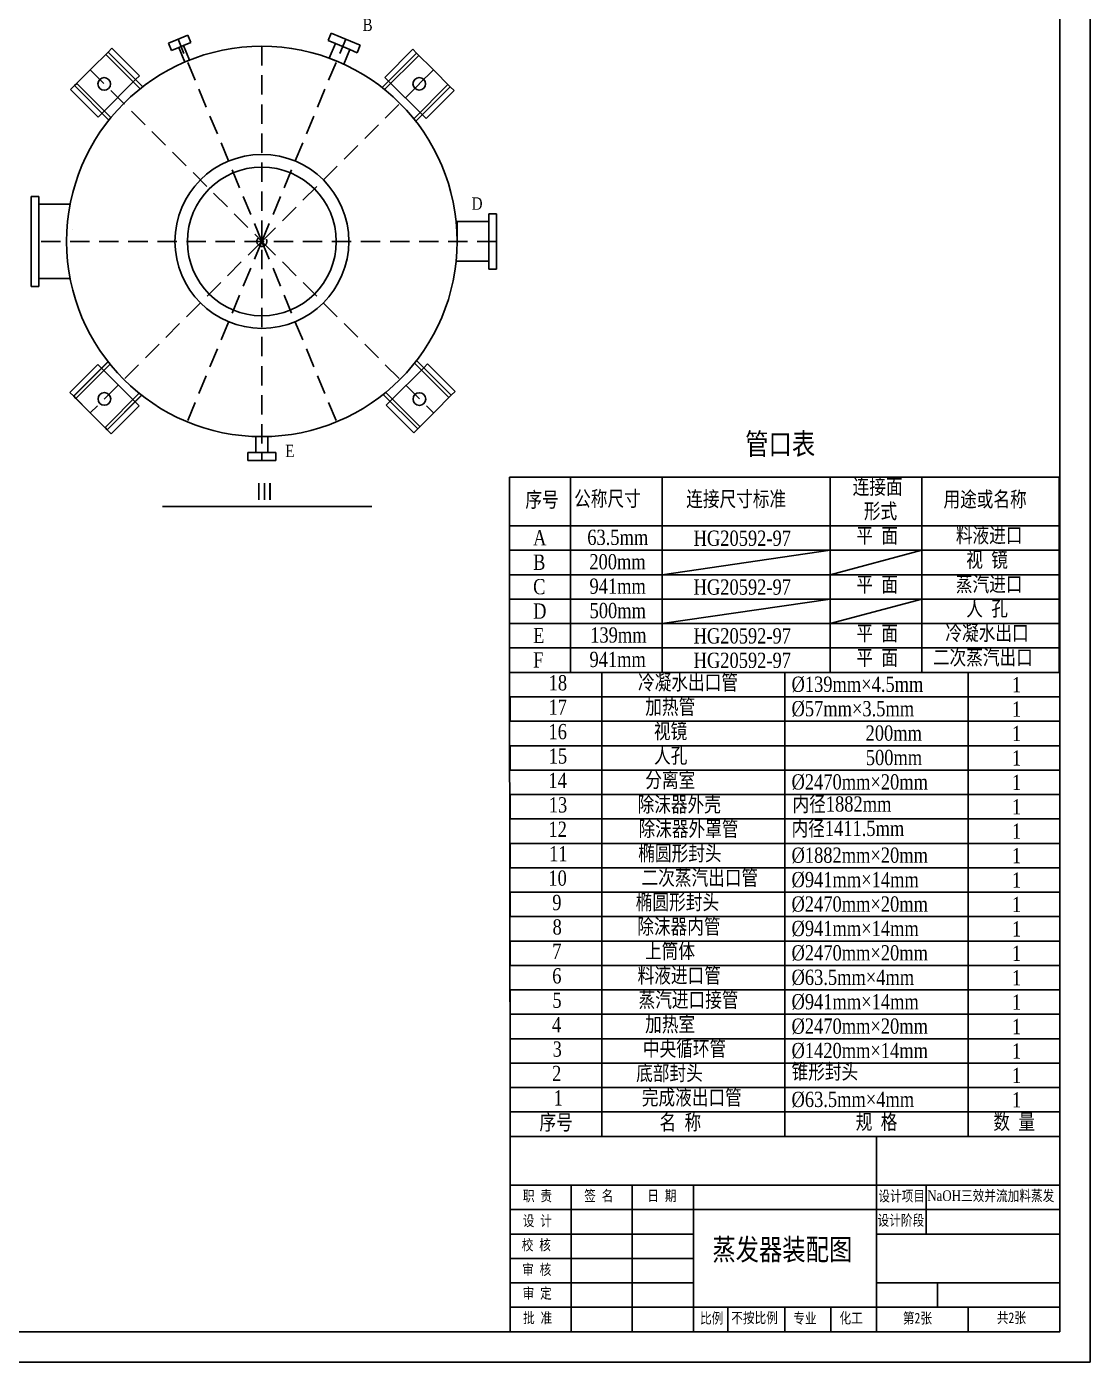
# Model space of a CAD drawing. Header units: millimetres. Extents: x 8937 to 9566, y 3337 to 4198.
# Drawn here: x 9217.5 to 9565.9, y 3336.5 to 3774.1 of the extents above; entities that cross this region are included whole.
import ezdxf

# ---------------------------------------------------------------- set-up
doc = ezdxf.new("R2010")
doc.units = ezdxf.units.MM
doc.linetypes.add('DASHED2', pattern=[9.525, 6.35, -3.175])
doc.styles.get("Standard").update_dxf_attribs({"font": ''})
doc.styles.get('Standard').set_extended_font_data('SimSun')

msp = doc.modelspace()

# ---------------------------------------------------------------- linework, layer by layer
at = {"lineweight": -3}
for p, q in [((9565.862, 4197.543), (9565.862, 3346.543)), ((9244.117, 3765.763), (9243.385, 3765.03)), ((9243.385, 3765.03), (9254.659, 3753.757)), ((9345.927, 3764.673), (9334.723, 3753.475)), ((9345.195, 3765.405), (9345.927, 3764.673)), ((9238.285, 3759.931), (9240.843, 3757.362)), ((9350.687, 3759.913), (9346.081, 3755.365)), ((9233.132, 3754.777), (9233.864, 3755.51)), ((9233.864, 3755.51), (9245.07, 3744.304)), ((9240.843, 3757.362), (9241.943, 3756.265)), ((9344.247, 3743.952), (9355.448, 3755.152)), ((9356.18, 3754.42), (9355.448, 3755.152)), ((9356.18, 3754.42), (9355.448, 3755.152)), ((9233.62, 3652.286), (9244.81, 3663.497)), ((9355.805, 3652.61), (9344.532, 3663.884)), ((9254.34, 3653.98), (9243.147, 3642.772)), ((9346.285, 3643.09), (9335.079, 3654.296)), ((9232.887, 3653.017), (9233.62, 3652.286)), ((9356.537, 3653.343), (9355.805, 3652.61)), ((9243.88, 3642.04), (9243.147, 3642.772)), ((9243.88, 3642.04), (9243.147, 3642.772)), ((9375.66, 3618.547), (9375.66, 3626.547)), ((9375.66, 3626.547), (9555.66, 3626.547)), ((9395.66, 3618.547), (9395.66, 3626.547)), ((9425.66, 3617.992), (9425.66, 3626.547)), ((9480.66, 3618.547), (9480.66, 3626.547)), ((9510.66, 3618.547), (9510.66, 3626.547)), ((9555.66, 3626.547), (9555.66, 3618.547)), ((9395.66, 3618.547), (9395.66, 3562.547)), ((9425.66, 3562.547), (9425.66, 3618.547)), ((9480.66, 3618.547), (9480.66, 3562.547)), ((9510.66, 3562.547), (9510.66, 3618.547)), ((9375.66, 3610.547), (9555.66, 3610.547)), ((9555.66, 3602.547), (9375.66, 3602.547)), ((9425.66, 3594.547), (9480.66, 3602.547)), ((9480.66, 3594.547), (9510.66, 3602.547)), ((9375.66, 3594.547), (9555.66, 3594.547)), ((9555.66, 3586.547), (9375.66, 3586.547)), ((9425.66, 3578.547), (9480.66, 3586.547)), ((9480.66, 3578.547), (9510.66, 3586.547)), ((9375.66, 3578.547), (9555.66, 3578.547)), ((9555.66, 3570.547), (9375.66, 3570.547)), ((9395.66, 3562.547), (9425.66, 3562.547)), ((9375.859, 3418.547), (9555.859, 3418.547)), ((9375.859, 3410.547), (9375.859, 3418.547)), ((9405.859, 3418.547), (9405.859, 3410.547)), ((9495.859, 3418.547), (9465.859, 3418.547)), ((9465.859, 3418.547), (9465.859, 3410.547)), ((9525.859, 3418.547), (9495.859, 3418.547)), ((9530.859, 3418.547), (9510.859, 3418.547)), ((9525.859, 3418.547), (9525.859, 3410.547)), ((9375.859, 3410.547), (9405.859, 3410.547)), ((9375.859, 3410.547), (9555.859, 3410.547)), ((9465.859, 3410.547), (9375.859, 3410.547)), ((9495.859, 3410.547), (9495.859, 3346.547)), ((9555.859, 3410.547), (9495.859, 3410.547)), ((9375.859, 3394.547), (9555.859, 3394.547)), ((9375.859, 3386.547), (9375.859, 3394.547)), ((9375.859, 3394.547), (9435.859, 3394.547)), ((9395.859, 3346.547), (9395.859, 3394.547)), ((9395.859, 3394.547), (9395.859, 3346.547)), ((9435.859, 3394.547), (9415.859, 3394.547)), ((9415.859, 3394.547), (9415.859, 3346.547)), ((9435.859, 3394.547), (9435.859, 3346.547)), ((9435.859, 3378.547), (9435.859, 3394.547)), ((9512.124, 3394.547), (9512.124, 3378.547)), ((9555.859, 3394.547), (9515.859, 3394.547)), ((9555.859, 3386.547), (9375.859, 3386.547)), ((9495.859, 3378.547), (9495.859, 3386.547)), ((9495.859, 3386.547), (9555.859, 3386.547)), ((9375.859, 3370.547), (9375.859, 3378.547)), ((9375.859, 3378.547), (9435.859, 3378.547)), ((9555.859, 3378.547), (9495.859, 3378.547)), ((9515.859, 3378.547), (9555.859, 3378.547)), ((9435.859, 3370.547), (9375.859, 3370.547)), ((9435.859, 3362.547), (9435.859, 3370.547)), ((9375.859, 3354.547), (9375.859, 3362.547)), ((9375.859, 3362.547), (9435.859, 3362.547)), ((9495.859, 3346.547), (9495.859, 3362.547)), ((9495.859, 3362.547), (9555.859, 3362.547)), ((9515.859, 3354.547), (9515.859, 3362.547)), ((9555.859, 3354.547), (9375.859, 3354.547)), ((9435.859, 3346.547), (9435.859, 3354.547)), ((9435.859, 3354.547), (9555.859, 3354.547)), ((9447.137, 3346.547), (9447.137, 3354.547)), ((9450.859, 3354.547), (9465.859, 3354.547)), ((9465.859, 3354.547), (9465.859, 3346.547)), ((9480.859, 3346.547), (9480.859, 3354.547)), ((9525.859, 3354.547), (9510.859, 3354.547)), ((9510.859, 3354.547), (9515.859, 3354.547)), ((9525.859, 3346.547), (9525.859, 3354.547)), ((9565.862, 3346.543), (9565.862, 3336.543)), ((9565.862, 3336.543), (8961.862, 3336.543))]:
    msp.add_line(p, q, dxfattribs=at)
at = {"lineweight": 30}
for p, q in [((9555.862, 4187.543), (9555.862, 3346.543)), ((9316.187, 3769.593), (9317.178, 3771.985)), ((9317.178, 3771.985), (9326.747, 3768.022)), ((9266.315, 3769.691), (9263.923, 3768.7)), ((9263.923, 3768.7), (9264.914, 3766.308)), ((9264.914, 3766.308), (9267.306, 3767.299)), ((9270.219, 3771.308), (9266.315, 3769.691)), ((9267.311, 3767.301), (9267.306, 3767.299)), ((9267.306, 3767.299), (9269.29, 3762.51)), ((9268.818, 3767.925), (9267.311, 3767.301)), ((9268.818, 3767.925), (9271.21, 3768.916)), ((9270.799, 3763.141), (9268.818, 3767.925)), ((9271.21, 3768.916), (9270.219, 3771.308)), ((9318.579, 3768.602), (9316.187, 3769.593)), ((9316.598, 3763.818), (9318.579, 3768.602)), ((9318.579, 3768.602), (9323.364, 3766.62)), ((9326.747, 3768.022), (9325.7, 3765.495)), ((9238.625, 3760.27), (9244.117, 3765.763)), ((9244.117, 3765.763), (9245.399, 3767.044)), ((9244.117, 3765.763), (9255.401, 3754.479)), ((9245.399, 3767.044), (9254.411, 3758.015)), ((9270.041, 3762.827), (9270.799, 3763.141)), ((9318.99, 3762.827), (9316.598, 3763.818)), ((9323.364, 3766.62), (9321.362, 3761.788)), ((9325.7, 3765.495), (9323.364, 3766.62)), ((9333.911, 3754.121), (9345.195, 3765.405)), ((9343.922, 3766.695), (9334.83, 3757.479)), ((9345.195, 3765.405), (9343.922, 3766.695)), ((9350.687, 3759.913), (9345.195, 3765.405)), ((9238.625, 3760.27), (9233.132, 3754.777)), ((9350.687, 3759.913), (9356.18, 3754.42)), ((9231.85, 3753.496), (9233.132, 3754.777)), ((9244.416, 3743.493), (9233.132, 3754.777)), ((9253.138, 3756.742), (9242.153, 3745.757)), ((9254.411, 3758.015), (9253.138, 3756.742)), ((9334.83, 3757.479), (9348.325, 3743.966)), ((9356.18, 3754.42), (9344.896, 3743.136)), ((9356.18, 3754.42), (9357.462, 3753.138)), ((9240.871, 3744.475), (9231.85, 3753.496)), ((9357.462, 3753.138), (9348.325, 3743.966)), ((9242.153, 3745.757), (9240.871, 3744.475)), ((9218.909, 3715.91), (9218.909, 3718.499)), ((9218.909, 3718.499), (9221.498, 3718.499)), ((9218.909, 3715.91), (9218.909, 3691.571)), ((9221.498, 3718.499), (9221.498, 3688.982)), ((9231.729, 3715.91), (9221.498, 3715.91)), ((9368.827, 3710.214), (9368.827, 3712.803)), ((9368.827, 3712.803), (9371.416, 3712.803)), ((9371.416, 3712.803), (9371.416, 3694.678)), ((9358.47, 3703.741), (9358.47, 3710.214)), ((9358.47, 3710.214), (9368.827, 3710.214)), ((9368.827, 3710.214), (9368.827, 3697.268)), ((9368.827, 3697.268), (9358.142, 3697.268)), ((9368.827, 3694.678), (9368.827, 3697.268)), ((9371.416, 3694.678), (9368.827, 3694.678)), ((9218.909, 3688.982), (9218.909, 3691.571)), ((9221.498, 3688.982), (9218.909, 3688.982)), ((9221.498, 3691.571), (9231.729, 3691.571)), ((9231.596, 3654.29), (9240.806, 3663.388)), ((9244.103, 3664.313), (9232.819, 3653.029)), ((9244.163, 3664.31), (9232.887, 3653.017)), ((9240.806, 3663.388), (9254.328, 3649.903)), ((9347.517, 3662.363), (9336.531, 3651.378)), ((9356.537, 3653.343), (9345.253, 3664.627)), ((9356.537, 3653.343), (9345.253, 3664.627)), ((9347.517, 3662.363), (9348.789, 3663.636)), ((9357.819, 3654.624), (9348.789, 3663.636)), ((9232.887, 3653.017), (9231.596, 3654.29)), ((9334.268, 3653.641), (9345.552, 3642.357)), ((9334.268, 3653.641), (9345.552, 3642.357)), ((9356.537, 3653.343), (9357.819, 3654.624)), ((9238.311, 3647.536), (9232.819, 3653.029)), ((9238.383, 3647.529), (9232.887, 3653.017)), ((9243.804, 3642.044), (9255.088, 3653.328)), ((9243.88, 3642.04), (9255.156, 3653.332)), ((9245.162, 3640.759), (9254.328, 3649.903)), ((9336.531, 3651.378), (9335.25, 3650.096)), ((9335.25, 3650.096), (9344.271, 3641.076)), ((9351.045, 3647.85), (9356.537, 3653.343)), ((9351.045, 3647.85), (9356.537, 3653.343)), ((9238.311, 3647.536), (9243.804, 3642.044)), ((9238.383, 3647.529), (9243.88, 3642.04)), ((9351.045, 3647.85), (9345.552, 3642.357)), ((9351.045, 3647.85), (9345.552, 3642.357)), ((9243.88, 3642.04), (9245.162, 3640.759)), ((9344.271, 3641.076), (9345.552, 3642.357)), ((9292.548, 3634.608), (9292.548, 3639.816)), ((9294.515, 3639.786), (9296.483, 3639.786)), ((9296.483, 3639.786), (9296.483, 3637.197)), ((9296.483, 3637.197), (9296.483, 3634.608)), ((9289.958, 3632.018), (9289.958, 3634.608)), ((9289.958, 3634.608), (9292.548, 3634.608)), ((9299.072, 3632.018), (9289.958, 3632.018)), ((9296.483, 3634.608), (9292.548, 3634.608)), ((9296.483, 3634.608), (9299.072, 3634.608)), ((9299.072, 3634.608), (9299.072, 3632.018)), ((9375.66, 3618.547), (9375.66, 3626.547)), ((9375.66, 3626.547), (9555.66, 3626.547)), ((9555.66, 3626.547), (9555.66, 3618.547)), ((9375.66, 3618.547), (9375.66, 3562.547)), ((9555.66, 3610.547), (9555.66, 3618.547)), ((9375.66, 3602.547), (9375.66, 3610.547)), ((9555.66, 3602.547), (9555.66, 3610.547)), ((9555.66, 3594.547), (9555.66, 3602.547)), ((9555.66, 3594.547), (9555.66, 3602.547)), ((9375.66, 3586.547), (9375.66, 3594.547)), ((9555.66, 3586.547), (9555.66, 3594.547)), ((9555.66, 3578.547), (9555.66, 3586.547)), ((9555.66, 3578.547), (9555.66, 3586.547)), ((9375.66, 3570.547), (9375.66, 3578.547)), ((9555.66, 3570.547), (9555.66, 3578.547)), ((9555.66, 3562.547), (9555.66, 3570.547)), ((9375.859, 3410.547), (9375.859, 3418.547)), ((9375.859, 3346.547), (9375.859, 3410.547)), ((9555.862, 3346.543), (8961.862, 3346.543))]:
    msp.add_line(p, q, dxfattribs=at)
at = {"color": 1, "linetype": 'DASHED2', "lineweight": -3}
for p, q in [((9294.515, 3703.741), (9267.068, 3770.003)), ((9294.515, 3703.741), (9321.962, 3770.003)), ((9294.515, 3767.695), (9294.515, 3632.018)), ((9238.285, 3759.931), (9294.515, 3703.741)), ((9294.515, 3703.741), (9350.687, 3759.913)), ((9371.416, 3703.741), (9218.909, 3703.741)), ((9294.515, 3703.741), (9238.311, 3647.536)), ((9294.515, 3703.741), (9270.041, 3644.654)), ((9294.515, 3703.741), (9350.745, 3647.551)), ((9294.515, 3703.741), (9318.99, 3644.654))]:
    msp.add_line(p, q, dxfattribs=at)
at = {"color": 3, "lineweight": -3}
for p, q in [((9232.347, 3707.515), (9232.347, 3707.515)), ((9261.993, 3616.913), (9330.565, 3616.913))]:
    msp.add_line(p, q, dxfattribs=at)
at = {"color": 0, "lineweight": -3}
for p, q in [((9555.862, 3562.547), (9375.66, 3562.547)), ((9405.859, 3562.547), (9405.859, 3418.547)), ((9465.859, 3418.547), (9465.859, 3562.547)), ((9525.859, 3418.547), (9525.859, 3562.547)), ((9555.862, 3554.547), (9555.862, 3562.547)), ((9375.886, 3546.547), (9375.886, 3554.547)), ((9375.886, 3554.547), (9555.862, 3554.547)), ((9555.862, 3546.547), (9375.886, 3546.547)), ((9555.862, 3538.547), (9555.862, 3546.547)), ((9375.859, 3530.547), (9375.859, 3538.547)), ((9375.859, 3538.547), (9555.862, 3538.547)), ((9555.862, 3530.547), (9375.859, 3530.547)), ((9555.862, 3522.547), (9555.862, 3530.547)), ((9375.859, 3514.547), (9375.859, 3522.547)), ((9375.859, 3522.547), (9555.862, 3522.547)), ((9555.862, 3514.547), (9375.859, 3514.547)), ((9555.862, 3506.547), (9555.862, 3514.547)), ((9375.859, 3498.547), (9375.859, 3506.547)), ((9375.859, 3506.547), (9555.862, 3506.547)), ((9555.862, 3498.547), (9375.859, 3498.547)), ((9555.862, 3490.547), (9555.862, 3498.547)), ((9375.859, 3482.547), (9375.859, 3490.547)), ((9375.859, 3490.547), (9555.862, 3490.547)), ((9547.862, 3482.547), (9375.859, 3482.547)), ((9555.862, 3482.547), (9547.862, 3482.547)), ((9555.862, 3474.547), (9555.862, 3482.547)), ((9375.859, 3466.547), (9375.859, 3474.547)), ((9375.859, 3474.547), (9555.862, 3474.547)), ((9555.862, 3466.547), (9375.859, 3466.547)), ((9555.862, 3458.547), (9555.862, 3466.547)), ((9375.859, 3450.547), (9375.859, 3458.547)), ((9375.859, 3458.547), (9555.862, 3458.547)), ((9555.862, 3450.547), (9375.859, 3450.547)), ((9555.862, 3442.547), (9555.862, 3450.547)), ((9375.859, 3434.547), (9375.859, 3442.547)), ((9375.859, 3442.547), (9555.862, 3442.547)), ((9555.862, 3434.547), (9375.859, 3434.547)), ((9555.862, 3426.547), (9555.862, 3434.547)), ((9375.859, 3418.547), (9375.859, 3426.547)), ((9375.859, 3426.547), (9555.862, 3426.547))]:
    msp.add_line(p, q, dxfattribs=at)
at = {"color": 0, "lineweight": 30}
for p, q in [((9375.859, 3418.547), (9375.66, 3562.547)), ((9375.66, 3562.547), (9555.862, 3562.547))]:
    msp.add_line(p, q, dxfattribs=at)
at = {"lineweight": 30}
for centre, radius in [((9294.515, 3703.741), 63.955), ((9242.861, 3755.353), 2.071), ((9346.081, 3755.365), 2.071), ((9294.515, 3703.741), 28.482), ((9294.515, 3703.741), 24.365), ((9242.928, 3652.138), 2.071), ((9346.127, 3652.087), 2.071)]:
    msp.add_circle(centre, radius, dxfattribs=at)
at = {"linetype": 'DASHED2', "lineweight": 30}
msp.add_circle((9294.515, 3703.741), 1.631, dxfattribs=at)

# ---------------------------------------------------------------- texts
at = {"color": 3, "lineweight": -3, "attachment_point": 1}
for s, width, insert, char_height in [('{\\fTimes New Roman|b0|i0|c186|p18;\\W0.8;B}', 56.2291, (9327.533, 3776.735), 4.05), ('{\\fTimes New Roman|b0|i0|c186|p18;\\W0.8;D}', 75.54939, (9363.254, 3718.17), 4.05), ('{\\fTimes New Roman|b0|i0|c186|p18;\\W0.8;E}', 95.60009, (9302.214, 3637.127), 4.05), ('{\\W0.8;Ⅲ}', 115.5305, (9292.256, 3624.652), 5.67), ('\\pi23.579;{\\fTimes New Roman|b0|i0|c186|p18;\\W0.8;\\C256;63.5mm}', 66.40192, (9377.523, 3609.31), 5), ('\\pi24.254;{\\fTimes New Roman|b0|i0|c186|p18;\\W0.8;\\C256;200mm}', 66.40192, (9377.523, 3601.31), 5), ('\\pi24.307;{\\fTimes New Roman|b0|i0|c186|p18;\\W0.8;\\C256;941mm}', 66.40192, (9377.523, 3593.31), 5), ('\\pi24.331;{\\fTimes New Roman|b0|i0|c186|p18;\\W0.8;\\C256;500mm}', 66.40192, (9377.523, 3585.31), 5), ('\\pi24.536;{\\fTimes New Roman|b0|i0|c186|p18;\\W0.8;\\C256;139mm}', 66.40192, (9377.523, 3577.31), 5), ('\\pi24.307;{\\fTimes New Roman|b0|i0|c186|p18;\\W0.8;\\C256;941mm}', 66.40192, (9377.523, 3569.31), 5), ('{\\fTimes New Roman|b0|i0|c0|p18;\\W0.8;\\C256;%%C\\fTimes New Roman|b0|i0|c186|p18;139mm×4.5mm}', 66.40192, (9468.005, 3561.176), 5), ('{\\fTimes New Roman|b0|i0|c0|p18;\\W0.8;\\C256;%%C\\fTimes New Roman|b0|i0|c186|p18;57mm×3.5mm}', 66.40192, (9468.005, 3553.176), 5), ('\\pi24.254;{\\fTimes New Roman|b0|i0|c186|p18;\\W0.8;\\C256;200mm}', 66.40192, (9468.005, 3545.176), 5), ('\\pi24.331;{\\fTimes New Roman|b0|i0|c186|p18;\\W0.8;\\C256;500mm}', 66.40192, (9468.005, 3537.176), 5), ('{\\fTimes New Roman|b0|i0|c0|p18;\\W0.8;\\C256;%%C\\fTimes New Roman|b0|i0|c186|p18;2470mm×20mm}', 66.40192, (9468.005, 3529.176), 5), ('{\\fFangSong|b0|i0|c134|p49;\\W0.8;\\C256;内径\\fTimes New Roman|b0|i0|c186|p18;1882mm}', 66.40192, (9468.324, 3521.945), 5), ('{\\fFangSong|b0|i0|c134|p49;\\W0.8;\\C256;内径\\fTimes New Roman|b0|i0|c186|p18;1411.5mm}', 66.40192, (9468.005, 3513.966), 5), ('{\\fTimes New Roman|b0|i0|c0|p18;\\W0.8;\\C256;%%C\\fTimes New Roman|b0|i0|c186|p18;1882mm×20mm}', 66.40192, (9468.005, 3505.176), 5), ('{\\fTimes New Roman|b0|i0|c0|p18;\\W0.8;\\C256;%%C\\fTimes New Roman|b0|i0|c186|p18;941mm×14mm}', 66.40192, (9468.005, 3497.176), 5), ('{\\fTimes New Roman|b0|i0|c0|p18;\\W0.8;\\C256;%%C\\fTimes New Roman|b0|i0|c186|p18;2470mm×20mm}', 66.40192, (9468.005, 3489.176), 5), ('{\\fTimes New Roman|b0|i0|c0|p18;\\W0.8;\\C256;%%C\\fTimes New Roman|b0|i0|c186|p18;941mm×14mm}', 66.40192, (9468.005, 3481.176), 5), ('{\\fTimes New Roman|b0|i0|c0|p18;\\W0.8;\\C256;%%C\\fTimes New Roman|b0|i0|c186|p18;2470mm×20mm}', 66.40192, (9468.005, 3473.176), 5), ('{\\fTimes New Roman|b0|i0|c0|p18;\\W0.8;\\C256;%%C\\fTimes New Roman|b0|i0|c186|p18;63.5mm×4mm}', 66.40192, (9468.005, 3465.176), 5), ('{\\fTimes New Roman|b0|i0|c0|p18;\\W0.8;\\C256;%%C\\fTimes New Roman|b0|i0|c186|p18;941mm×14mm}', 66.40192, (9468.005, 3457.176), 5), ('{\\fTimes New Roman|b0|i0|c0|p18;\\W0.8;\\C256;%%C\\fTimes New Roman|b0|i0|c186|p18;2470mm×20mm}', 66.40192, (9468.005, 3449.176), 5), ('{\\fTimes New Roman|b0|i0|c0|p18;\\W0.8;\\C256;%%C\\fTimes New Roman|b0|i0|c186|p18;1420mm×14mm}', 66.40192, (9468.005, 3441.176), 5), ('{\\fFangSong|b0|i0|c134|p49;\\W0.8;\\C256;锥形封头}', 66.40192, (9468.005, 3434.305), 5), ('{\\fTimes New Roman|b0|i0|c0|p18;\\W0.8;\\C256;%%C\\fTimes New Roman|b0|i0|c186|p18;63.5mm×4mm}', 66.40192, (9468.005, 3425.176), 5)]:
    msp.add_mtext_dynamic_manual_height_columns(s, width=width, gutter_width=12.5, heights=[0], dxfattribs=dict(at, insert=insert, char_height=char_height))
at = {"lineweight": 30, "attachment_point": 1}
for s, width, insert, char_height in [('{\\fFangSong|b0|i0|c134|p49;\\W0.8;管口表}', 86.03729, (9452.838, 3640.894), 7), ('{\\fFangSong|b0|i0|c134|p49;\\W0.8;平 面}', 32.82342, (9489.234, 3609.9), 5), ('{\\fFangSong|b0|i0|c134|p49;\\W0.8;料液进口}', 49.71359, (9521.834, 3610.018), 5), ('{\\fTimes New Roman|b0|i0|c186|p18;\\W0.8;A}', 14.61952, (9383.358, 3609.145), 5), ('{\\fTimes New Roman|b0|i0|c186|p18;\\W0.8;HG20592-97}', 30.43036, (9435.937, 3609.011), 5), ('{\\fTimes New Roman|b0|i0|c186|p18;\\W0.8;B}', 14.61952, (9383.358, 3601.145), 5), ('{\\fFangSong|b0|i0|c134|p49; \\W0.8;视 镜}', 49.71359, (9521.834, 3602.018), 5), ('{\\fTimes New Roman|b0|i0|c186|p18;\\W0.8;C}', 14.61952, (9383.358, 3593.145), 5), ('{\\fTimes New Roman|b0|i0|c186|p18;\\W0.8;HG20592-97}', 30.43036, (9435.937, 3593.011), 5), ('{\\fFangSong|b0|i0|c134|p49;\\W0.8;平 面}', 32.82342, (9489.234, 3593.9), 5), ('{\\fFangSong|b0|i0|c134|p49;\\W0.8;蒸汽进口}', 49.71359, (9521.834, 3594.018), 5), ('{\\fTimes New Roman|b0|i0|c186|p18;\\W0.8;D}', 14.61952, (9383.358, 3585.145), 5), ('{\\fFangSong|b0|i0|c134|p49; \\W0.8;人 孔}', 49.71359, (9521.834, 3586.018), 5), ('{\\fTimes New Roman|b0|i0|c186|p18;\\W0.8;E}', 14.61952, (9383.358, 3577.145), 5), ('{\\fTimes New Roman|b0|i0|c186|p18;\\W0.8;HG20592-97}', 30.43036, (9435.937, 3577.011), 5), ('{\\fFangSong|b0|i0|c134|p49;\\W0.8;平 面}', 32.82342, (9489.234, 3577.9), 5), ('{\\fFangSong|b0|i0|c134|p49;\\W0.8;冷凝水出口}', 49.71359, (9518.401, 3578.018), 5), ('{\\fFangSong|b0|i0|c134|p49;\\W0.8;二次蒸汽出口}', 49.71359, (9514.309, 3570.018), 5), ('{\\fTimes New Roman|b0|i0|c186|p18;\\W0.8;F}', 14.61952, (9383.358, 3569.145), 5), ('{\\fTimes New Roman|b0|i0|c186|p18;\\W0.8;HG20592-97}', 30.43036, (9435.937, 3569.011), 5), ('{\\fFangSong|b0|i0|c134|p49;\\W0.8;平 面}', 32.82342, (9489.234, 3569.9), 5)]:
    msp.add_mtext_dynamic_manual_height_columns(s, width=width, gutter_width=12.5, heights=[0], dxfattribs=dict(at, insert=insert, char_height=char_height))
at = {"lineweight": -3, "attachment_point": 1}
for s, width, insert, char_height in [('{\\fFangSong|b0|i0|c134|p49;\\W0.8;连接面}', 28.79714, (9488.032, 3625.907), 5), ('\\pi9.5829;{\\fFangSong|b0|i0|c134|p49;\\W0.8;序号}', 30, (9371.248, 3621.663), 5), ('{\\fFangSong|b0|i0|c134|p49;\\W0.8;公称尺寸}', 72.07056, (9396.795, 3621.992), 5), ('{\\fFangSong|b0|i0|c134|p49;\\W0.8;连接尺寸标准}', 55.42172, (9433.501, 3621.874), 5), ('{\\fFangSong|b0|i0|c134|p49;\\W0.8;形式}', 20.74703, (9491.694, 3617.922), 5), ('{\\fFangSong|b0|i0|c134|p49;\\W0.8;用途或名称}', 39.64406, (9517.754, 3621.787), 5), ('\\pi12.563;{\\fTimes New Roman|b0|i0|c0|p18;\\W0.8;18}', 30, (9375.886, 3561.663), 5), ('\\pi4.3496;{\\fFangSong|b0|i0|c134|p49;\\W0.8;冷凝水出口管}', 42.71064, (9413.375, 3561.828), 5), ('\\pi14.23;{\\fTimes New Roman|b0|i0|c0|p18;\\W0.8;1}', 30, (9525.986, 3561.029), 5), ('\\pi12.524;{\\fTimes New Roman|b0|i0|c0|p18;\\W0.8;17}', 30, (9375.886, 3553.663), 5), ('\\pi6.7257;{\\fFangSong|b0|i0|c134|p49;\\W0.8;加热管}', 30, (9413.375, 3553.828), 5), ('\\pi14.23;{\\fTimes New Roman|b0|i0|c0|p18;\\W0.8;1}', 30, (9525.986, 3553.029), 5), ('\\pi12.507;{\\fTimes New Roman|b0|i0|c0|p18;\\W0.8;16}', 30, (9375.886, 3545.663), 5), ('\\pi9.5371;{\\fFangSong|b0|i0|c134|p49;\\W0.8;视镜}', 30, (9413.375, 3545.828), 5), ('\\pi14.23;{\\fTimes New Roman|b0|i0|c0|p18;\\W0.8;1}', 30, (9525.986, 3545.029), 5), ('\\pi12.588;{\\fTimes New Roman|b0|i0|c0|p18;\\W0.8;15}', 30, (9375.886, 3537.663), 5), ('\\pi9.6057;{\\fFangSong|b0|i0|c134|p49;\\W0.8;人孔}', 30, (9413.375, 3537.828), 5), ('\\pi14.23;{\\fTimes New Roman|b0|i0|c0|p18;\\W0.8;1}', 30, (9525.986, 3537.029), 5), ('\\pi12.495;{\\fTimes New Roman|b0|i0|c0|p18;\\W0.8;14}', 30, (9375.859, 3529.663), 5), ('\\pi6.7257;{\\fFangSong|b0|i0|c134|p49;\\W0.8;分离室}', 30, (9413.375, 3529.828), 5), ('\\pi14.23;{\\fTimes New Roman|b0|i0|c0|p18;\\W0.8;1}', 30, (9525.986, 3529.029), 5), ('\\pi4.2104;{\\fFangSong|b0|i0|c134|p49;\\W0.8;除沫器外壳}', 36.42077, (9413.375, 3521.828), 5), ('\\pi12.638;{\\fTimes New Roman|b0|i0|c0|p18;\\W0.8;13}', 30, (9375.859, 3521.663), 5), ('\\pi14.23;{\\fTimes New Roman|b0|i0|c0|p18;\\W0.8;1}', 30, (9525.986, 3521.029), 5), ('\\pi12.516;{\\fTimes New Roman|b0|i0|c0|p18;\\W0.8;12}', 30, (9375.859, 3513.663), 5), ('\\pi4.5179;{\\fFangSong|b0|i0|c134|p49;\\W0.8;除沫器外罩管}', 42.84155, (9413.375, 3513.828), 5), ('\\pi14.23;{\\fTimes New Roman|b0|i0|c0|p18;\\W0.8;1}', 30, (9525.986, 3513.029), 5), ('\\pi12.753;{\\fTimes New Roman|b0|i0|c0|p18;\\W0.8;11}', 30, (9375.859, 3505.663), 5), ('\\pi4.4263;{\\fFangSong|b0|i0|c134|p49;\\W0.8;椭圆形封头}', 37.26403, (9413.375, 3505.828), 5), ('\\pi14.23;{\\fTimes New Roman|b0|i0|c0|p18;\\W0.8;1}', 30, (9525.986, 3505.029), 5), ('\\pi12.498;{\\fTimes New Roman|b0|i0|c0|p18;\\W0.8;10}', 30, (9375.859, 3497.663), 5), ('\\pi5.4984;{\\fFangSong|b0|i0|c134|p49;\\W0.8;二次蒸汽出口管}', 50.74528, (9413.375, 3497.828), 5), ('\\pi14.23;{\\fTimes New Roman|b0|i0|c0|p18;\\W0.8;1}', 30, (9525.986, 3497.029), 5), ('\\pi13.767;{\\fTimes New Roman|b0|i0|c0|p18;\\W0.8;9}', 30, (9375.859, 3489.663), 5), ('\\pi3.6192;{\\fFangSong|b0|i0|c134|p49;\\W0.8;椭圆形封头}', 35.6498, (9413.375, 3489.828), 5), ('\\pi14.23;{\\fTimes New Roman|b0|i0|c0|p18;\\W0.8;1}', 30, (9525.986, 3489.029), 5), ('\\pi13.872;{\\fTimes New Roman|b0|i0|c0|p18;\\W0.8;8}', 30, (9375.859, 3481.663), 5), ('\\pi4.1034;{\\fFangSong|b0|i0|c134|p49;\\W0.8;除沫器内管}', 36.16101, (9413.375, 3481.828), 5), ('\\pi14.23;{\\fTimes New Roman|b0|i0|c0|p18;\\W0.8;1}', 30, (9525.986, 3481.029), 5), ('\\pi6.6343;{\\fFangSong|b0|i0|c134|p49;\\W0.8;上筒体}', 30, (9413.375, 3473.828), 5), ('\\pi13.764;{\\fTimes New Roman|b0|i0|c0|p18;\\W0.8;7}', 30, (9375.859, 3473.663), 5), ('\\pi14.23;{\\fTimes New Roman|b0|i0|c0|p18;\\W0.8;1}', 30, (9525.986, 3473.029), 5), ('\\pi13.764;{\\fTimes New Roman|b0|i0|c0|p18;\\W0.8;6}', 30, (9375.859, 3465.663), 5), ('\\pi4.2089;{\\fFangSong|b0|i0|c134|p49;\\W0.8;料液进口管}', 36.66931, (9413.375, 3465.828), 5), ('\\pi14.23;{\\fTimes New Roman|b0|i0|c0|p18;\\W0.8;1}', 30, (9525.986, 3465.029), 5), ('\\pi13.859;{\\fTimes New Roman|b0|i0|c0|p18;\\W0.8;5}', 30, (9375.804, 3457.663), 5), ('\\pi4.52;{\\fFangSong|b0|i0|c134|p49;\\W0.8;蒸汽进口接管}', 43.12004, (9413.375, 3457.828), 5), ('\\pi14.23;{\\fTimes New Roman|b0|i0|c0|p18;\\W0.8;1}', 30, (9525.986, 3457.029), 5), ('\\pi13.672;{\\fTimes New Roman|b0|i0|c0|p18;\\W0.8;4}', 30, (9375.859, 3449.663), 5), ('\\pi6.68;{\\fFangSong|b0|i0|c134|p49;\\W0.8;加热室}', 30, (9413.375, 3449.828), 5), ('\\pi14.23;{\\fTimes New Roman|b0|i0|c0|p18;\\W0.8;1}', 30, (9525.986, 3449.029), 5), ('\\pi13.888;{\\fTimes New Roman|b0|i0|c0|p18;\\W0.8;3}', 30, (9375.859, 3441.663), 5), ('\\pi5.9393;{\\fFangSong|b0|i0|c134|p49;\\W0.8;中央循环管}', 39.35292, (9413.375, 3441.828), 5), ('\\pi14.23;{\\fTimes New Roman|b0|i0|c0|p18;\\W0.8;1}', 30, (9525.986, 3441.029), 5), ('\\pi13.709;{\\fTimes New Roman|b0|i0|c0|p18;\\W0.8;2}', 30, (9375.859, 3433.663), 5), ('\\pi3.7429;{\\fFangSong|b0|i0|c134|p49;\\W0.8;底部封头}', 30, (9413.375, 3433.828), 5), ('\\pi14.23;{\\fTimes New Roman|b0|i0|c0|p18;\\W0.8;1}', 30, (9525.986, 3433.029), 5), ('\\pi5.5894;{\\fFangSong|b0|i0|c134|p49;\\W0.8;完成液出口管}', 45.1445, (9413.375, 3425.828), 5), ('\\pi14.23;{\\fTimes New Roman|b0|i0|c0|p18;\\W0.8;1}', 30, (9375.859, 3425.663), 5), ('\\pi14.23;{\\fTimes New Roman|b0|i0|c0|p18;\\W0.8;1}', 30, (9525.986, 3425.029), 5), ('\\pi9.5829;{\\fFangSong|b0|i0|c134|p49;\\W0.8;序号}', 30, (9375.859, 3417.663), 5), ('\\pi5.9997;{\\fFangSong|b0|i0|c134|p49;   \\W0.8; 名 称}', 39.88506, (9405.859, 3417.663), 5), ('\\pi8.0514;{\\fFangSong|b0|i0|c134|p49;\\W0.8;规 格}', 30, (9480.986, 3417.828), 5), ('\\pi8.1314;{\\fFangSong|b0|i0|c134|p49;\\W0.8;数 量}', 30, (9525.986, 3417.828), 5), ('{\\fFangSong|b0|i0|c134|p49;\\W0.8;职 责}', 24.00226, (9380.02, 3392.812), 3.5), ('{\\fFangSong|b0|i0|c134|p49;\\W0.8;签 名}', 24.84756, (9400.081, 3392.859), 3.5), ('{\\fFangSong|b0|i0|c134|p49;\\W0.8;日 期}', 28.16055, (9420.769, 3392.873), 3.5), ('{\\fFangSong|b0|i0|c134|p49;\\W0.8;设计项目}', 28.77424, (9496.448, 3392.769), 3.5), ('{\\fTimes New Roman|b0|i0|c186|p18;\\W0.8;NaOH\\fFangSong|b0|i0|c134|p49;三效并流加料蒸发}', 44.38613, (9512.48, 3392.875), 3.5), ('{\\fFangSong|b0|i0|c134|p49;\\W0.8;设 计}', 28.49188, (9379.96, 3384.673), 3.5), ('{\\fFangSong|b0|i0|c134|p49;\\W0.8;设计阶段}', 42.82048, (9496.181, 3384.817), 3.5), ('{\\fFangSong|b0|i0|c134|p49;\\W0.8;蒸发器装配图}', 59.43263, (9442.081, 3377.005), 7), ('{\\fFangSong|b0|i0|c134|p49;\\W0.8;校 核}', 18.88415, (9379.64, 3376.738), 3.5), ('{\\fFangSong|b0|i0|c134|p49;\\W0.8;审 核}', 29.81708, (9379.768, 3368.671), 3.5), ('{\\fFangSong|b0|i0|c134|p49;\\W0.8;审 定}', 25.17888, (9379.924, 3360.915), 3.5), ('{\\fFangSong|b0|i0|c134|p49;\\W0.8;批 准}', 23.19103, (9380.064, 3352.878), 3.5), ('{\\fFangSong|b0|i0|c134|p49;\\W0.8;比例}', 24.13268, (9438.032, 3352.745), 3.5), ('{\\fFangSong|b0|i0|c134|p49;\\W0.8;不按比例}', 34.36455, (9448.255, 3352.888), 3.5), ('{\\fFangSong|b0|i0|c134|p49;\\W0.8;专业}', 25.49676, (9468.553, 3352.726), 3.5), ('{\\fFangSong|b0|i0|c134|p49;\\W0.8;化工}', 47.78071, (9483.706, 3352.792), 3.5), ('{\\fFangSong|b0|i0|c134|p49;\\W0.8;第2张}', 38.85031, (9504.47, 3352.762), 3.5), ('{\\fFangSong|b0|i0|c134|p49;\\W0.8;共\\fFangSong|b0|i0|c0|p49;2\\fFangSong|b0|i0|c134|p49;张}', 29.48434, (9535.264, 3352.895), 3.5)]:
    msp.add_mtext_dynamic_manual_height_columns(s, width=width, gutter_width=12.5, heights=[0], dxfattribs=dict(at, insert=insert, char_height=char_height))

doc.saveas('drawing.dxf')
